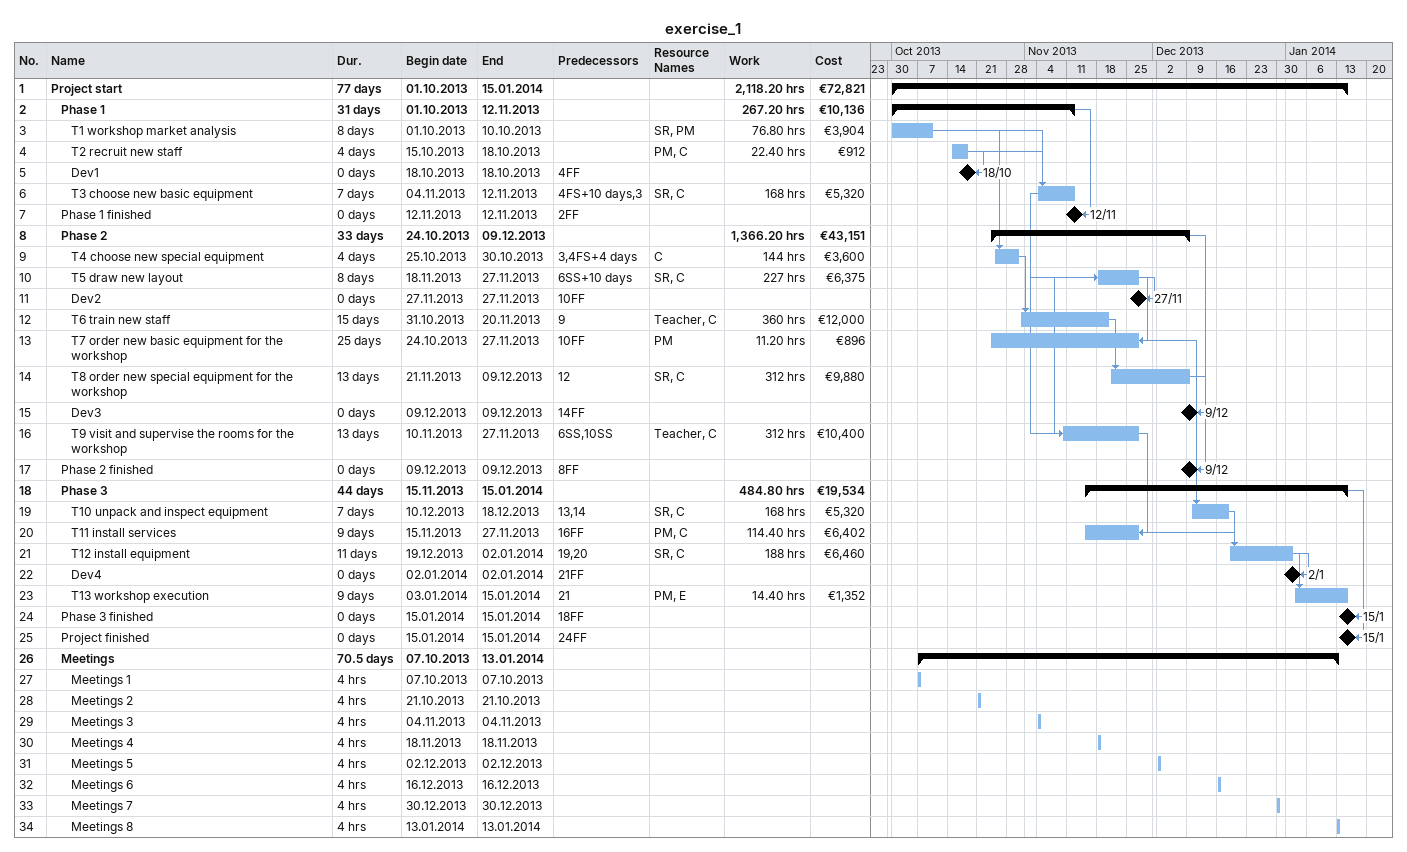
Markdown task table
exercise_1

| ID | Level | Task | Duration | Start | Finish | Predecessors | Resources | Work (h) | Cost (€) |
|---|---|---|---|---|---|---|---|---|---|
| 1 | 1 | **Project start** | 77d | 2013-10-01 | 2014-01-15 |  |  | 2118.20 | 72821 |
| 2 | 2 | **Phase 1** | 31d | 2013-10-01 | 2013-11-12 |  |  | 267.20 | 10136 |
| 3 | 3 | T1 workshop market analysis | 8d | 2013-10-01 | 2013-10-10 |  | SR, PM | 76.80 | 3904 |
| 4 | 3 | T2 recruit new staff | 4d | 2013-10-15 | 2013-10-18 |  | PM, C | 22.40 | 912 |
| 5 | 3 | Dev1 | 0d | 2013-10-18 | 2013-10-18 | 4FF |  |  |  |
| 6 | 3 | T3 choose new basic equipment | 7d | 2013-11-04 | 2013-11-12 | 4FS+10d, 3 | SR, C | 168 | 5320 |
| 7 | 2 | Phase 1 finished | 0d | 2013-11-12 | 2013-11-12 | 2FF |  |  |  |
| 8 | 2 | **Phase 2** | 33d | 2013-10-24 | 2013-12-09 |  |  | 1366.20 | 43151 |
| 9 | 3 | T4 choose new special equipment | 4d | 2013-10-25 | 2013-10-30 | 3, 4FS+4d | C | 144 | 3600 |
| 10 | 3 | T5 draw new layout | 8d | 2013-11-18 | 2013-11-27 | 6SS+10d | SR, C | 227 | 6375 |
| 11 | 3 | Dev2 | 0d | 2013-11-27 | 2013-11-27 | 10FF |  |  |  |
| 12 | 3 | T6 train new staff | 15d | 2013-10-31 | 2013-11-20 | 9 | Teacher, C | 360 | 12000 |
| 13 | 3 | T7 order new basic equipment for the workshop | 25d | 2013-10-24 | 2013-11-27 | 10FF | PM | 11.20 | 896 |
| 14 | 3 | T8 order new special equipment for the workshop | 13d | 2013-11-21 | 2013-12-09 | 12 | SR, C | 312 | 9880 |
| 15 | 3 | Dev3 | 0d | 2013-12-09 | 2013-12-09 | 14FF |  |  |  |
| 16 | 3 | T9 visit and supervise the rooms for the workshop | 13d | 2013-11-10 | 2013-11-27 | 6SS, 10SS | Teacher, C | 312 | 10400 |
| 17 | 2 | Phase 2 finished | 0d | 2013-12-09 | 2013-12-09 | 8FF |  |  |  |
| 18 | 2 | **Phase 3** | 44d | 2013-11-15 | 2014-01-15 |  |  | 484.80 | 19534 |
| 19 | 3 | T10 unpack and inspect equipment | 7d | 2013-12-10 | 2013-12-18 | 13, 14 | SR, C | 168 | 5320 |
| 20 | 3 | T11 install services | 9d | 2013-11-15 | 2013-11-27 | 16FF | PM, C | 114.40 | 6402 |
| 21 | 3 | T12 install equipment | 11d | 2013-12-19 | 2014-01-02 | 19, 20 | SR, C | 188 | 6460 |
| 22 | 3 | Dev4 | 0d | 2014-01-02 | 2014-01-02 | 21FF |  |  |  |
| 23 | 3 | T13 workshop execution | 9d | 2014-01-03 | 2014-01-15 | 21 | PM, E | 14.40 | 1352 |
| 24 | 2 | Phase 3 finished | 0d | 2014-01-15 | 2014-01-15 | 18FF |  |  |  |
| 25 | 2 | Project finished | 0d | 2014-01-15 | 2014-01-15 | 24FF |  |  |  |
| 26 | 2 | **Meetings** | 70.5d | 2013-10-07 | 2014-01-13 |  |  |  |  |
| 27 | 3 | Meetings 1 | 4h | 2013-10-07 | 2013-10-07 |  |  |  |  |
| 28 | 3 | Meetings 2 | 4h | 2013-10-21 | 2013-10-21 |  |  |  |  |
| 29 | 3 | Meetings 3 | 4h | 2013-11-04 | 2013-11-04 |  |  |  |  |
| 30 | 3 | Meetings 4 | 4h | 2013-11-18 | 2013-11-18 |  |  |  |  |
| 31 | 3 | Meetings 5 | 4h | 2013-12-02 | 2013-12-02 |  |  |  |  |
| 32 | 3 | Meetings 6 | 4h | 2013-12-16 | 2013-12-16 |  |  |  |  |
| 33 | 3 | Meetings 7 | 4h | 2013-12-30 | 2013-12-30 |  |  |  |  |
| 34 | 3 | Meetings 8 | 4h | 2014-01-13 | 2014-01-13 |  |  |  |  |
